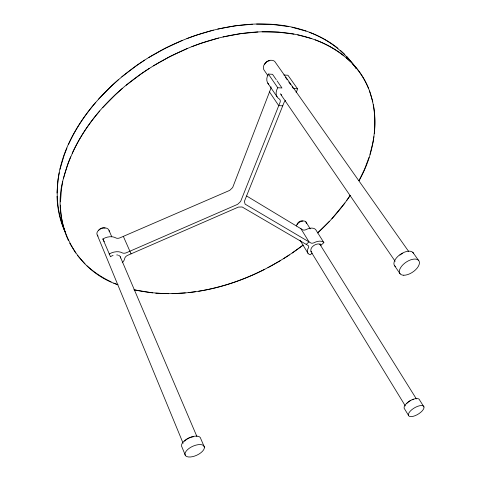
<?xml version="1.0" encoding="UTF-8"?>
<svg xmlns="http://www.w3.org/2000/svg" width="481" height="481" viewBox="0 0 481 481"><rect width="100%" height="100%" fill="white"/><g stroke="black" fill="none" stroke-linecap="round" stroke-linejoin="round"><path stroke-width="0.72" d="M57.029 196.302C57.311 208.532 59.915 220.743 65.097 231.848C34.903 159.584 96.97 86.027 156.902 52.754C215.542 19.535 308.044 4.81 354.389 65.843L346.939 56.632M113.829 283.093L117.989 284.782C74.573 270.364 50.739 221.561 63.546 178.09C79.942 115.855 133.856 69.847 191.895 46.651C242.364 26.858 308.417 22.012 350.691 61.839C382.924 92.743 379.858 144.372 359.024 180.712L364.58 169.144L369.029 157.401M57.017 193.037L58.057 179.635L59.241 172.751M60.456 201.864L61.55 188.456L62.77 181.571M310.87 250.415L310.954 249.134A5.754 3.367 -31.7 0 1 315.801 244.474A5.754 3.367 -31.7 0 1 321.001 245.196L323.881 242.622L315.704 229.623A9.47 5.67 -31.8 0 0 307.618 228.902L305.712 229.744A3.836 2.321 -31.9 0 1 302.693 229.798L246.717 196.032M374.284 133.712C375.36 124.068 375.15 114.268 373.37 104.72M373.905 136.664L372.907 142.592L369.955 154.443M59.999 169.276L64.171 155.177L66.937 148.052M63.546 178.09L67.797 163.967L70.611 156.83M323.881 242.622A9.59 5.61 -31.7 0 0 315.746 241.979L313.816 242.839A3.884 2.297 -31.8 0 1 310.78 242.923L245.124 204.154L244.378 201.401L284.012 102.627A4.696 3.301 -36.3 0 1 285.552 100.505M68.488 144.486C75.433 129.209 84.812 115.121 95.695 102.381M72.192 153.247C79.251 137.903 88.757 123.773 99.759 110.979M350.252 195.352C341.017 209.181 329.93 221.735 317.64 232.924L329.533 221.26M346.843 200.294L350.204 195.412M344.865 203.006L331.878 218.735M98.635 99.032L111.345 86.045L118.224 79.846M102.736 107.612L115.584 94.547L122.541 88.312M122.258 262.728A11.063 7.191 -21.5 0 0 124.369 259.656L124.892 257.936A4.377 2.838 -22.4 0 1 127.712 255.303L238.396 207.083L242.141 206.98L306.211 244.396L309.006 241.865L300.92 228.722M312.193 253.09L310.293 254.792A9.59 5.61 -31.7 0 1 307.756 249.158L308.507 247.619A3.866 2.285 -31.3 0 0 307.984 245.436L306.211 244.396M121.783 76.834L136.766 65.41L144.655 60.119M126.142 85.275L141.282 73.761L149.248 68.422M292.25 253L303.114 245.1C255.796 281.078 193.356 302.796 133.965 289.778L152.567 292.893M410.509 400.457L408.964 401.485A6.536 2.748 -31 0 0 406.559 403.679M283.345 258.82L289.309 254.984M148.683 57.582L165.302 48.256L182.527 40.326M153.319 65.867L170.1 56.451L187.488 48.425M280.315 260.678L267.941 267.652M264.784 269.282C244.005 279.792 221.705 287.416 198.707 291.203M113.077 255.399A6.638 4.311 -21.5 0 0 110.498 256.752L102.874 238.979A10.907 7.239 -21.2 0 1 114.406 237.265L116.119 238.053A4.365 2.928 -21.9 0 0 120.028 237.8L229.714 190.38L232.66 187.554L270.731 88.769A4.654 3.379 -36.1 0 0 270.941 86.814M191.895 46.651L200.763 43.386L218.584 38.047M186.899 38.57L195.695 35.353L213.366 30.105M412.091 399.717L413.618 399.23M223.028 36.965L240.668 33.658L257.894 31.993M217.773 29.04L235.281 25.818L252.387 24.23M188.636 292.58L195.346 291.72M185.293 292.917L172.024 293.663M262.109 31.83L278.487 32.197L293.969 34.127M256.571 24.092L272.853 24.525L288.251 26.521M168.735 293.693L155.76 293.182M282.732 105.82L278.746 105.658L269.504 91.961M276.232 79.654L272.535 74.314L268.362 74.056L277.777 87.752L281.986 87.969M296.104 92.382A11.917 8.49 -37 0 0 297.523 88.781L293.404 88.57L292.159 86.796M283.85 75.006L287.933 75.252L297.523 88.781M116.721 254.948L117.713 255.026M297.673 34.842L311.79 38.624M291.943 27.255L306 31.091M315.127 39.785C325.439 43.597 335.233 48.858 343.843 55.718M309.325 32.269C319.618 36.129 329.395 41.432 337.987 48.31M111.123 281.866C102.381 277.717 94.186 272.384 87.037 265.843M346.218 57.696L350.691 61.839M340.362 50.301L344.841 54.461M84.969 263.871L77.411 255.321M352.789 64.003C359.391 71.116 364.748 79.365 368.494 88.324M412.824 252.327L418.41 260.215M408.7 251.503L275.463 62.476A6.872 5.075 -37.6 0 0 271.891 60.305L270.184 60.299A6.872 5.075 -37.6 0 0 264.31 64.418A6.872 5.075 -37.6 0 0 264.201 70.262L268.019 75.824M285.51 77.363L287.175 79.72M288.834 82.083L290.494 84.44M277.056 80.844L281.571 87.374M280.303 93.753L395.148 261.291M394.667 265.849L400.09 273.803M267.767 83.129L277.08 96.837M356.018 68.266L354.798 66.444L355.97 68.29M75.715 253.024L69.727 243.206M423.983 406.998A8.874 3.656 -31 0 0 411.598 409.878A8.874 3.656 -31 0 0 412.975 416.366A8.874 3.656 -31 0 0 423.983 406.998L419.6 400A8.82 3.704 -31 0 0 410.954 400.306A8.82 3.704 -31 0 0 404.1 408.165L408.399 415.223M320.226 243.957L321.001 245.196M305.868 221.843L310.245 228.854M319.781 244.138L416.384 398.929M310.618 250.986L405.291 405.886M300.012 240.175L307.972 253.277M102.874 238.979L104.221 241.709M131.054 253.842L123.34 236.369M204.413 447.192A10.468 4.9 -24.6 0 0 189.394 448.178A10.468 4.9 -24.6 0 0 190.266 456.998A10.468 4.9 -24.6 0 0 204.413 447.192L200.811 438.792A10.396 4.948 -24.5 0 0 189.267 437.752A10.396 4.948 -24.5 0 0 181.998 447.168L185.486 455.651M183.117 443.266L96.855 233.964A6.397 4.317 -20.9 0 1 102.315 228.21A6.397 4.317 -20.9 0 1 109.091 230.555L111.742 236.772M120.286 256.812L196.885 436.465M68.446 240.596C63.27 229.515 60.69 217.328 60.462 205.122M369.54 90.981L372.793 101.918M109.091 230.555L109.283 231.776M281.752 95.046A7.149 5.093 -37 0 1 281.241 94.504M277.777 87.752A11.917 8.49 -37 0 0 277.982 97.968L279.491 99.128A4.726 3.361 -35.8 0 1 280.02 102.453L240.62 201.491L237.626 204.341L126.491 252.699A4.431 2.904 -22.2 0 1 122.541 252.988L120.821 252.224A11.063 7.191 -21.5 0 0 109.151 254.046M268.669 84.265A11.736 8.532 -37.4 0 1 268.362 74.056M311.568 251.617A5.754 3.367 -31.7 0 1 311.117 251.082M395.719 266.696A11.358 6.019 -34.1 0 1 399.681 254.846A11.358 6.019 -34.1 0 1 413.558 253.349M399.885 255.128A8.411 4.467 -34.1 0 1 400.823 254.449M401.304 254.142A8.411 4.467 -34.1 0 1 402.813 253.325M264.634 64.364A4.63 3.427 -37.7 0 1 269.823 60.702M296.386 225.98A5.562 3.391 -31.8 0 1 298.773 222.757L300.06 221.843A5.562 3.391 -31.8 0 1 306.355 223.659M297.042 224.597A3.746 2.291 -31.8 0 1 297.613 223.22L298.887 221.951A3.746 2.291 -31.8 0 1 302.85 221.074M118.464 255.261A6.638 4.311 -21.5 0 1 120.659 257.978M184.608 441.215A7.702 3.674 -24.5 0 1 193.272 436.772M98.04 236.051A6.397 4.317 -20.9 0 1 97.294 235.107M98.773 230.165A4.305 2.916 -20.9 0 1 105.08 228.072M403.799 275.24A11.442 5.964 -34 0 0 419.426 263.221A11.442 5.964 -34 0 0 404.942 263.005A11.442 5.964 -34 0 0 403.799 275.24"/></g></svg>
